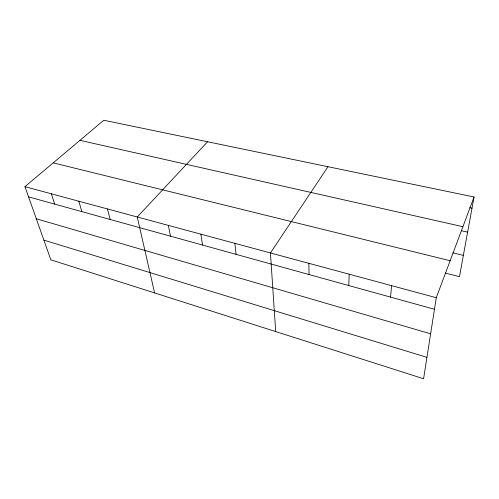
<?xml version="1.0" encoding="UTF-8"?>
<svg xmlns="http://www.w3.org/2000/svg" width="499" height="499" viewBox="0 0 499 499"><rect width="100%" height="100%" fill="white"/><g stroke="black" fill="none" stroke-linecap="round" stroke-linejoin="round"><path stroke-width="0.75" d="M348.782 285.553L349.188 274.201M390.536 297.117L391.609 285.653M474.05 196.986L436.282 297.716L423.595 378.753L50.842 259.817L24.95 186.676L103.798 120.247L474.05 196.986L459.46 276.671L445.32 273.078M327.993 166.71L270.433 252.943L275.691 331.567M207.584 141.753L137.25 216.99L154.603 292.925M469.74 207.715L471.998 208.195M79.94 140.344L462.91 226.696M461.544 230.75L467.613 232.135M452.849 252.837L463.359 255.376M53.225 162.855L450.148 260.74M24.95 186.676L436.282 297.716M28.562 196.88L434.473 309.28M36.308 218.762L430.631 333.8M43.875 240.131L426.944 357.365M51.341 193.799L54.697 204.116M78.811 201.216L81.886 211.645M107.422 208.938L110.192 219.485M168.375 225.392L170.446 236.17M200.885 234.168L202.55 245.059M234.867 243.344L236.096 254.347M308.844 263.31L309.037 274.55"/></g></svg>
